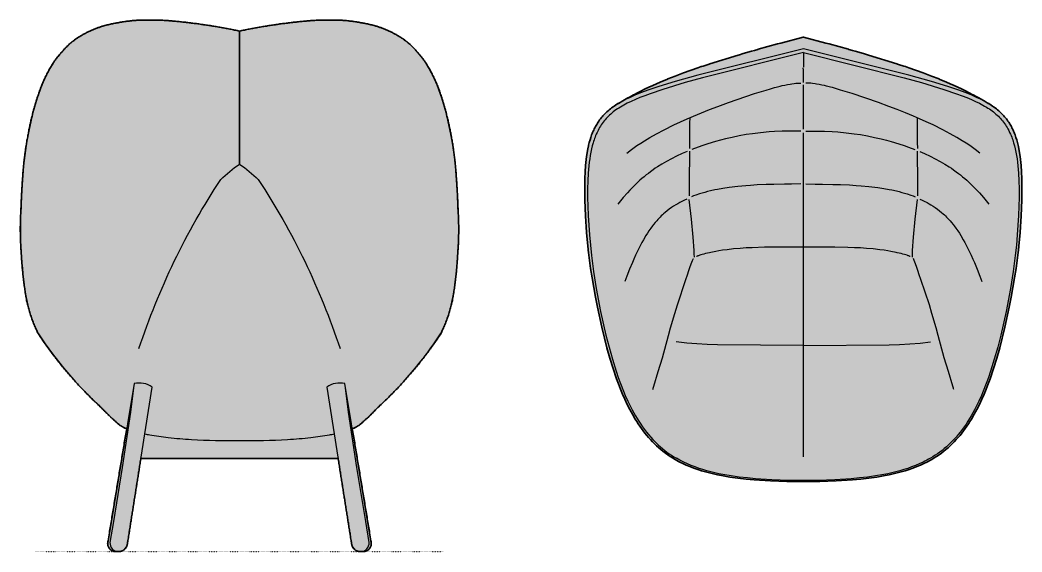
# Model space of a CAD drawing. Header units: millimetres. Extents: x -30 to 1965, y -1345 to 1063.
# Drawn here: x -30 to 1965, y -1345 to -286 of the extents above; entities that cross this region are included whole.
import ezdxf

# ---------------------------------------------------------------- set-up
doc = ezdxf.new("R2010")
doc.units = ezdxf.units.MM
doc.linetypes.add('Dots', pattern=[1, 0, -1])
doc.layers.add('Blocks', color=7, linetype='Continuous')
doc.layers.add('Blocks$Fill', color=7, linetype='Continuous', true_color=0xffffff)
for name, color, linetype, lineweight, true_color in [('Blocks$Inner', 7, 'Continuous', 25, 0x007f00), ('Blocks$Outline', 7, 'Continuous', 35, 0xff3f3f), ('Groud', 7, 'Dots', 25, 0x243775)]:
    doc.layers.add(name, color=color, linetype=linetype, lineweight=lineweight, true_color=true_color)

# ---------------------------------------------------------------- blocks, each defined once
blk = doc.blocks.new('Uchiwa Quilted Lounge Chair Top')
at = {"layer": 'Blocks$Fill'}
blk.add_hatch(color=256, dxfattribs=at).paths.add_polyline_path([(423.4, 460.6), (423.5, 460.6), (423.5, 460.6), (423.6, 460.6), (423.7, 460.6), (423.7, 460.6), (423.8, 460.6), (423.8, 460.6), (423.9, 460.5), (424, 460.5), (468.5, 448.6), (475, 446.8), (513.5, 436.2), (513.9, 436.1), (521, 434), (526.9, 432.4), (543.5, 427.6), (551, 425.4), (553, 424.8), (609.4, 407.3), (611, 406.8), (613, 406.2), (623.2, 402.8), (626, 401.9), (626.6, 401.7), (633.5, 399.3), (662, 389.2), (678.5, 383), (693.5, 377.1), (694.1, 376.8), (708.5, 370.8), (716, 367.5), (723.5, 364.2), (731, 360.7), (738.5, 357.2), (741, 356), (746, 353.5), (753.5, 349.7), (761, 345.8), (761.7, 345.4), (768.5, 341.8), (774.1, 338.7), (776, 337.7), (783.1, 333.6), (791.5, 328.6), (792.6, 328), (797.4, 324.9), (799.8, 323.3), (802.2, 321.7), (805.2, 319.4), (807.7, 317.5), (810.1, 315.6), (812.4, 313.7), (814.5, 311.7), (816.6, 309.7), (818.6, 307.8), (820.6, 305.8), (822.4, 303.8), (824.2, 301.7), (826, 299.7), (827.6, 297.5), (829.2, 295.5), (830.7, 293.3), (832.2, 291.2), (833.6, 289), (835, 286.8), (836.3, 284.6), (837.5, 282.3), (838.7, 280.1), (839.9, 277.8), (841, 275.4), (842, 273.1), (843, 270.7), (844, 268.3), (844.9, 265.8), (845.8, 263.4), (846.6, 260.9), (848.2, 255.8), (849.6, 250.6), (851, 245.3), (851.6, 242.7), (851.7, 242.1), (851.9, 241.2), (851.9, 241.2), (851.9, 241.2), (852, 240.5), (852.1, 240.2), (852.2, 239.9), (852.2, 239.5), (852.3, 239.2), (852.4, 238.5), (852.4, 238.5), (853.9, 230.4), (855, 223), (855.7, 217), (856.9, 204.8), (857.8, 192.1), (858.4, 178.8), (858.7, 165), (858.4, 135.8), (857.2, 104.5), (854.9, 71.4), (851.7, 37.6), (851.7, 37.1), (851.6, 36.5), (851.1, 32), (846.9, 0), (844.1, -18.8), (837.4, -57.3), (833.5, -76.9), (824.8, -117), (814.5, -157.9), (808.7, -178.5), (802.3, -199.1), (795.3, -219.7), (791.5, -230), (787.5, -240.2), (783.2, -250.4), (778.8, -260.5), (774, -270.6), (769, -280.5), (763.7, -290.3), (758, -300), (755.1, -304.8), (752, -309.5), (748.9, -314.2), (745.6, -318.8), (742.3, -323.4), (738.8, -327.8), (735.3, -332.3), (731.6, -336.6), (727.8, -340.8), (723.9, -345), (719.9, -349), (715.8, -353), (711.6, -356.8), (707.2, -360.5), (703, -363.9), (698.2, -367.6), (693.5, -370.9), (688.8, -374.2), (683.9, -377.2), (679, -380.2), (675.4, -382.2), (671.7, -384.2), (668.1, -386), (664.4, -387.9), (656.9, -391.3), (649.3, -394.5), (641.6, -397.5), (633.9, -400.2), (626, -402.7), (618.2, -405), (610.2, -407.1), (602.2, -409), (594.2, -410.8), (586.2, -412.4), (570, -415.2), (553.8, -417.5), (537.6, -419.3), (521.3, -420.8), (488.7, -422.9), (472.4, -423.6), (456.1, -424), (431.6, -424.3), (431.6, -424.3), (431.6, -424.3), (431.6, -424.3), (429.1, -424.3), (426.1, -424.4), (423.5, -424.4), (420.8, -424.4), (417.8, -424.3), (415.4, -424.3), (415.4, -424.3), (390.8, -424), (374.5, -423.6), (358.2, -422.9), (325.6, -420.8), (309.3, -419.3), (293.1, -417.5), (276.9, -415.2), (260.7, -412.4), (252.7, -410.8), (244.7, -409), (236.7, -407.1), (228.8, -405), (220.9, -402.7), (213.1, -400.2), (205.3, -397.5), (197.6, -394.5), (190, -391.3), (182.5, -387.9), (178.9, -386), (175.2, -384.2), (171.6, -382.2), (168, -380.2), (163, -377.2), (158.2, -374.2), (153.4, -370.9), (148.8, -367.6), (143.9, -363.9), (139.7, -360.5), (135.4, -356.8), (131.1, -353), (127, -349), (123, -345), (119.1, -340.8), (115.3, -336.6), (111.7, -332.3), (108.1, -327.8), (104.6, -323.4), (101.3, -318.8), (98.1, -314.2), (94.9, -309.5), (91.9, -304.8), (88.9, -300), (83.3, -290.3), (77.9, -280.5), (72.9, -270.6), (68.2, -260.5), (63.7, -250.4), (59.5, -240.2), (55.5, -230), (51.7, -219.7), (44.6, -199.1), (38.3, -178.5), (32.5, -157.9), (22.2, -117), (13.4, -76.9), (9.5, -57.3), (2.8, -18.8), (0, 0), (-4.1, 32), (-4.7, 36.5), (-4.7, 37.1), (-4.8, 37.6), (-8, 71.4), (-10.3, 104.5), (-11.5, 135.8), (-11.7, 165), (-11.4, 178.8), (-10.9, 192.1), (-10, 204.8), (-8.8, 217), (-8.1, 223), (-7, 230.4), (-5.5, 238.5), (-5.5, 238.5), (-5.4, 239.2), (-5.3, 239.5), (-5.2, 239.9), (-5.2, 240.2), (-5.1, 240.5), (-5, 241.2), (-5, 241.2), (-4.9, 241.2), (-4.8, 242.1), (-4.6, 242.7), (-4, 245.3), (-2.7, 250.6), (-1.3, 255.8), (0.3, 260.9), (1.1, 263.4), (2, 265.8), (2.9, 268.3), (3.9, 270.7), (4.9, 273.1), (6, 275.4), (7.1, 277.8), (8.2, 280.1), (9.4, 282.3), (10.7, 284.6), (12, 286.8), (13.3, 289), (14.7, 291.2), (16.2, 293.3), (17.7, 295.5), (19.3, 297.5), (21, 299.7), (22.7, 301.7), (24.5, 303.8), (26.3, 305.8), (28.3, 307.8), (30.3, 309.7), (32.4, 311.7), (34.6, 313.7), (36.9, 315.6), (39.2, 317.5), (41.7, 319.4), (44.8, 321.7), (47.1, 323.3), (49.5, 324.9), (54.4, 328), (55.4, 328.6), (63.9, 333.6), (71, 337.7), (72.8, 338.7), (78.5, 341.8), (85.2, 345.4), (86, 345.8), (93.5, 349.7), (101, 353.5), (106, 356), (108.5, 357.2), (116, 360.7), (123.5, 364.2), (131, 367.5), (138.5, 370.8), (152.8, 376.8), (153.5, 377.1), (168.5, 383), (184.9, 389.2), (213.5, 399.3), (220.3, 401.7), (221, 401.9), (223.7, 402.8), (233.9, 406.2), (236, 406.8), (237.5, 407.3), (293.9, 424.8), (296, 425.4), (303.5, 427.6), (320.1, 432.4), (326, 434), (333.1, 436.1), (333.5, 436.2), (371.9, 446.8), (378.5, 448.6), (422.9, 460.5), (423, 460.5), (423.1, 460.6), (423.1, 460.6), (423.2, 460.6), (423.3, 460.6), (423.3, 460.6)], flags=0)
at = {"layer": 'Blocks$Inner'}
for points in [[(55.4, 328.6), (63.9, 333.6), (71, 337.7), (72.8, 338.7), (78.5, 341.8), (85.2, 345.4), (86, 345.8), (93.5, 349.7), (101, 353.5), (106, 356), (108.5, 357.2), (116, 360.7), (123.5, 364.2), (131, 367.5), (138.5, 370.8), (152.8, 376.8), (153.5, 377.1), (168.5, 383), (184.9, 389.2), (213.5, 399.3), (220.3, 401.7), (221, 401.9), (223.7, 402.8), (233.9, 406.2), (236, 406.8), (237.5, 407.3), (293.9, 424.8), (296, 425.4), (303.5, 427.6), (320.1, 432.4), (326, 434), (333.1, 436.1), (333.5, 436.2), (371.9, 446.8), (378.5, 448.6), (422.9, 460.5), (423, 460.5), (423.1, 460.6), (423.1, 460.6), (423.2, 460.6), (423.3, 460.6), (423.3, 460.6), (423.4, 460.6), (423.5, 460.6), (423.5, 460.6), (423.6, 460.6), (423.7, 460.6), (423.7, 460.6), (423.8, 460.6), (423.8, 460.6), (423.9, 460.5), (424, 460.5), (468.5, 448.6), (475, 446.8), (513.5, 436.2), (513.9, 436.1), (521, 434), (526.9, 432.4), (543.5, 427.6), (551, 425.4), (553, 424.8), (609.4, 407.3), (611, 406.8), (613, 406.2), (623.2, 402.8), (626, 401.9), (626.6, 401.7), (633.5, 399.3), (662, 389.2), (678.5, 383), (693.5, 377.1), (694.1, 376.8), (708.5, 370.8), (716, 367.5), (723.5, 364.2), (731, 360.7), (738.5, 357.2), (741, 356), (746, 353.5), (753.5, 349.7), (761, 345.8), (761.7, 345.4), (768.5, 341.8), (774.1, 338.7), (776, 337.7), (783.1, 333.6), (791.5, 328.6)], [(423.4, 437.3), (213.5, 385), (168.5, 372.3), (135.6, 362.1), (116.1, 355.5), (99.4, 349.3), (88, 344.7), (77.1, 339.9), (71, 337), (65.1, 334), (59.7, 331.1), (54.4, 328), (49.5, 324.9), (47.1, 323.3), (44.8, 321.7), (41.7, 319.4), (39.2, 317.5), (36.9, 315.6), (34.6, 313.7), (32.4, 311.7), (30.3, 309.7), (28.3, 307.8), (26.3, 305.8), (24.5, 303.8), (22.7, 301.7), (21, 299.7), (19.3, 297.5), (17.7, 295.5), (16.2, 293.3), (14.7, 291.2), (13.3, 289), (12, 286.8), (10.7, 284.6), (9.4, 282.3), (8.2, 280.1), (7.1, 277.8), (6, 275.4), (4.9, 273.1), (3.9, 270.7), (2.9, 268.3), (2, 265.8), (1.1, 263.4), (0.3, 260.9), (-1.3, 255.8), (-2.7, 250.6), (-4, 245.3), (-4.6, 242.7), (-4.8, 242.1), (-4.9, 241.2), (-5, 241.2), (-5, 241.2), (-5.1, 240.5), (-5.2, 240.2), (-5.2, 239.9), (-5.3, 239.5), (-5.4, 239.2), (-5.5, 238.5), (-5.5, 238.5), (-5.5, 238.5), (-7, 230.4), (-8.1, 223), (-8.8, 217), (-10, 204.8), (-10.9, 192.1), (-11.4, 178.8), (-11.7, 165), (-11.5, 135.8), (-10.3, 104.5), (-8, 71.4), (-4.8, 37.6), (-4.7, 37.1), (-4.7, 36.5), (-4.1, 32), (0, 0), (2.8, -18.8), (9.5, -57.3), (13.4, -76.9), (22.2, -117), (32.5, -157.9), (38.3, -178.5), (44.6, -199.1), (51.7, -219.7), (55.5, -230), (59.5, -240.2), (63.7, -250.4), (68.2, -260.5), (72.9, -270.6), (77.9, -280.5), (83.3, -290.3), (88.9, -300), (91.9, -304.8), (94.9, -309.5), (98.1, -314.2), (101.3, -318.8), (104.6, -323.4), (108.1, -327.8), (111.7, -332.3), (115.3, -336.6), (119.1, -340.8), (123, -345), (127, -349), (131.1, -353), (135.4, -356.8), (139.7, -360.5), (143.9, -363.9), (148.8, -367.6), (153.4, -370.9), (158.2, -374.2), (163, -377.2), (168, -380.2), (171.6, -382.2), (175.2, -384.2), (178.9, -386), (182.5, -387.9), (190, -391.3), (197.6, -394.5), (205.3, -397.5), (213.1, -400.2), (220.9, -402.7), (228.8, -405), (236.7, -407.1), (244.7, -409), (252.7, -410.8), (260.7, -412.4), (276.9, -415.2), (293.1, -417.5), (309.3, -419.3), (325.6, -420.8), (358.2, -422.9), (374.5, -423.6), (390.8, -424), (415.4, -424.3), (415.4, -424.3), (417.8, -424.3), (420.8, -424.4), (423.5, -424.4), (426.1, -424.4), (429.1, -424.3), (431.6, -424.3), (431.6, -424.3), (456.1, -424), (472.4, -423.6), (488.7, -422.9), (521.3, -420.8), (537.6, -419.3), (553.8, -417.5), (570, -415.2), (586.2, -412.4), (594.2, -410.8), (602.2, -409), (610.2, -407.1), (618.2, -405), (626, -402.7), (633.9, -400.2), (641.6, -397.5), (649.3, -394.5), (656.9, -391.3), (664.4, -387.9), (668.1, -386), (671.7, -384.2), (675.4, -382.2), (679, -380.2), (683.9, -377.2), (688.8, -374.2), (693.5, -370.9), (698.2, -367.6), (703, -363.9), (707.2, -360.5), (711.6, -356.8), (715.8, -353), (719.9, -349), (723.9, -345), (727.8, -340.8), (731.6, -336.6), (735.3, -332.3), (738.8, -327.8), (742.3, -323.4), (745.6, -318.8), (748.9, -314.2), (752, -309.5), (755.1, -304.8), (758, -300), (763.7, -290.3), (769, -280.5), (774, -270.6), (778.8, -260.5), (783.2, -250.4), (787.5, -240.2), (791.5, -230), (795.3, -219.7), (802.3, -199.1), (808.7, -178.5), (814.5, -157.9), (824.8, -117), (833.5, -76.9), (837.4, -57.3), (844.1, -18.8), (846.9, 0), (851.1, 32), (851.6, 36.5), (851.7, 37.1), (851.7, 37.6), (854.9, 71.4), (857.2, 104.5), (858.4, 135.8), (858.7, 165), (858.4, 178.8), (857.8, 192.1), (856.9, 204.8), (855.7, 217), (855, 223), (853.9, 230.4), (852.4, 238.5), (852.4, 238.5), (852.4, 238.5), (852.3, 239.2), (852.2, 239.5), (852.2, 239.9), (852.1, 240.2), (852, 240.5), (851.9, 241.2), (851.9, 241.2), (851.9, 241.2), (851.7, 242.1), (851.6, 242.7), (851, 245.3), (849.6, 250.6), (848.2, 255.8), (846.6, 260.9), (845.8, 263.4), (844.9, 265.8), (844, 268.3), (843, 270.7), (842, 273.1), (841, 275.4), (839.9, 277.8), (838.7, 280.1), (837.5, 282.3), (836.3, 284.6), (835, 286.8), (833.6, 289), (832.2, 291.2), (830.7, 293.3), (829.2, 295.5), (827.6, 297.5), (826, 299.7), (824.2, 301.7), (822.4, 303.8), (820.6, 305.8), (818.6, 307.8), (816.6, 309.7), (814.5, 311.7), (812.4, 313.7), (810.1, 315.6), (807.7, 317.5), (805.2, 319.4), (802.2, 321.7), (799.8, 323.3), (797.4, 324.9), (792.6, 328), (787.2, 331.1), (781.8, 334), (775.9, 337), (769.8, 339.9), (759, 344.7), (747.5, 349.3), (730.9, 355.5), (711.4, 362.1), (678.5, 372.3), (633.5, 385), (423.6, 437.3)], [(423.4, 429.8), (222.8, 379.7), (188.4, 370.1), (144, 356.5), (118.5, 347.8), (107.6, 343.8), (97.8, 340), (89, 336.3), (80.7, 332.6), (73, 328.9), (69.5, 327.1), (65.9, 325.2), (62.5, 323.2), (59.1, 321.2), (56.1, 319.3), (53.3, 317.4), (50.4, 315.5), (47.6, 313.5), (45.1, 311.5), (42.6, 309.5), (40.1, 307.3), (37.6, 305.1), (35.2, 302.9), (33, 300.6), (30.9, 298.3), (28.8, 295.9), (26.9, 293.6), (25, 291.2), (23.1, 288.6), (21.2, 285.9), (19.5, 283.1), (17.8, 280.4), (16.2, 277.6), (14.7, 274.7), (12.8, 270.9), (11.1, 267.1), (9.9, 264.3), (8.8, 261.5), (7.7, 258.7), (6.7, 255.8), (5.7, 252.9), (4.8, 249.9), (3.2, 243.9), (1.7, 237.8), (0.3, 231.4), (-0.9, 224.9), (-1.9, 218.2), (-2.8, 211.4), (-3.6, 204.4), (-4.3, 197.1), (-4.9, 189.7), (-5.7, 174.4), (-6, 158.3), (-6.1, 141.4), (-5.7, 123.8), (-5, 105.5), (-2.5, 66.9), (-0.6, 46.4), (1.6, 25.9), (5.9, -6.3), (11.2, -39.6), (19.9, -85.4), (30.5, -132.6), (36.6, -156.5), (43.3, -180.6), (50.8, -204.7), (54.9, -216.8), (59.2, -228.8), (65.2, -244.1), (65.4, -244.5), (68.9, -252.6), (74.2, -264.4), (79.9, -276), (82.9, -281.7), (86, -287.4), (89.2, -293.1), (92.6, -298.7), (96, -304.2), (99.6, -309.7), (103.3, -315.1), (107.2, -320.4), (111.2, -325.6), (115.3, -330.7), (119.6, -335.7), (124, -340.5), (125.1, -341.7), (126.7, -343.4), (130.6, -347.3), (134.6, -351.2), (138.8, -355), (143, -358.6), (147.4, -362.2), (151.8, -365.6), (156.4, -368.8), (161, -372), (165.8, -375), (170.6, -377.9)], [(423.5, 429.8), (423.5, 428.8), (423.5, 400.6)], [(423.6, 429.8), (624.1, 379.7), (658.5, 370.1), (703, 356.5), (728.5, 347.8), (739.3, 343.8), (749.2, 340), (758, 336.3), (766.2, 332.6), (773.9, 328.9), (777.5, 327.1), (781, 325.2), (784.4, 323.2), (787.9, 321.2), (790.8, 319.3), (793.7, 317.4), (796.5, 315.5), (799.3, 313.5), (801.8, 311.5), (804.3, 309.5), (806.9, 307.3), (809.4, 305.1), (811.7, 302.9), (814, 300.6), (816.1, 298.3), (818.1, 295.9), (820.1, 293.6), (821.9, 291.2), (823.9, 288.6), (825.7, 285.9), (827.5, 283.1), (829.1, 280.4), (830.7, 277.6), (832.3, 274.7), (834.1, 270.9), (835.9, 267.1), (837.1, 264.3), (838.2, 261.5), (839.2, 258.7), (840.2, 255.8), (841.2, 252.9), (842.1, 249.9), (843.8, 243.9), (845.3, 237.8), (846.6, 231.4), (847.8, 224.9), (848.9, 218.2), (849.8, 211.4), (850.6, 204.4), (851.2, 197.1), (851.8, 189.7), (852.6, 174.4), (853, 158.3), (853, 141.4), (852.7, 123.8), (852, 105.5), (849.4, 66.9), (847.6, 46.4), (845.3, 25.9), (841.1, -6.3), (835.8, -39.6), (827, -85.4), (816.4, -132.6), (810.4, -156.5), (803.6, -180.6), (796.1, -204.7), (792, -216.8), (787.7, -228.8), (781.7, -244.1), (781.5, -244.5), (778.1, -252.6), (772.7, -264.4), (767, -276), (764, -281.7), (760.9, -287.4), (757.7, -293.1), (754.4, -298.7), (750.9, -304.2), (747.3, -309.7), (743.6, -315.1), (739.8, -320.4), (735.8, -325.6), (731.6, -330.7), (727.4, -335.7), (722.9, -340.5), (721.8, -341.7), (720.3, -343.4), (716.3, -347.3), (712.3, -351.2), (708.2, -355), (703.9, -358.6), (699.6, -362.2), (695.1, -365.6), (690.6, -368.8), (685.9, -372), (681.2, -375), (676.3, -377.9)], [(423.5, 369.9), (423.4, 395.5), (423.3, 398.9), (423.3, 399.3)], [(71.8, 229.6), (81.5, 236.9), (92.2, 244.4), (99.6, 249.3), (107.2, 254.1), (118.1, 260.8), (131.1, 268.2), (146.2, 276.2), (165.4, 285.8), (178.9, 292.1), (192.4, 298.1), (204.5, 303.3), (220.5, 309.8), (236.4, 316.1), (253.5, 322.6), (274.1, 330.1), (326.4, 347.9), (340.4, 352.4), (349.2, 355.1), (357.8, 357.6), (365.7, 359.9), (369.4, 360.9), (377.6, 363), (381.2, 363.9), (386.5, 365.1), (392.1, 366.2), (397.1, 367.1), (400.3, 367.6), (405.1, 368.2), (408.3, 368.5), (410.8, 368.7), (416.1, 368.9), (418.4, 369)], [(423.5, 277), (423.5, 365.3)], [(775.1, 229.6), (765.4, 236.9), (754.7, 244.4), (747.3, 249.3), (739.8, 254.1), (728.8, 260.8), (715.8, 268.2), (700.8, 276.2), (681.6, 285.8), (668.1, 292.1), (654.6, 298.1), (642.4, 303.3), (626.5, 309.8), (610.5, 316.1), (593.4, 322.6), (572.9, 330.1), (520.5, 347.9), (506.5, 352.4), (497.7, 355.1), (489.1, 357.6), (481.2, 359.9), (477.6, 360.9), (469.3, 363), (465.7, 363.9), (460.4, 365.1), (454.9, 366.2), (449.8, 367.1), (446.7, 367.6), (441.9, 368.2), (438.6, 368.5), (436.2, 368.7), (430.9, 368.9), (428.5, 369)], [(197.2, 299.8), (197.1, 289.3), (196.9, 276.7), (196.8, 263), (196.6, 251.5), (196.5, 238.6)], [(649.7, 299.8), (649.9, 289.3), (650, 276.7), (650.2, 263), (650.3, 251.5), (650.4, 238.6)], [(418.4, 273.5), (411.1, 273.5), (399.9, 273.4), (381.4, 273), (366.2, 272.3), (355.1, 271.6), (338.2, 270.1), (322.5, 268.2), (309.7, 266.3), (295.6, 263.8), (281.7, 260.9), (268.5, 257.9), (258.2, 255.2), (248.5, 252.5), (233.6, 248), (223, 244.6), (214.1, 241.5), (201.2, 236.7)], [(423.5, -375.3), (423.5, -369.4), (423.5, 12.2), (423.5, 15.2), (423.5, 16.8), (423.5, 40.1), (423.5, 40.6), (423.5, 43.5), (423.5, 164.4), (423.5, 171.4), (423.5, 171.4), (423.5, 171.4), (423.5, 171.4), (423.5, 171.4), (423.5, 270.1)], [(428.5, 273.5), (435.8, 273.5), (447.1, 273.4), (465.5, 273), (480.7, 272.3), (491.9, 271.6), (508.7, 270.1), (524.5, 268.2), (537.2, 266.3), (551.3, 263.8), (565.3, 260.9), (578.4, 257.9), (588.7, 255.2), (598.5, 252.5), (613.4, 248), (623.9, 244.6), (632.9, 241.5), (645.7, 236.7)], [(191.9, 232.8), (182.1, 228.5), (171.2, 223.5), (160.8, 218.3), (150.8, 212.9), (142, 207.8), (133, 202.2), (128.7, 199.3), (124.4, 196.3), (119.2, 192.6), (114.9, 189.3), (110.6, 186), (106.4, 182.6), (102.2, 179.1), (98, 175.4), (93.9, 171.7), (88.5, 166.5), (83.2, 161.2), (78.1, 155.9), (73.1, 150.5), (65, 141.1), (59.6, 134.4), (54.3, 127.7)], [(196.8, 233.3), (196.2, 170.3), (196.1, 156.6), (196, 144.2)], [(650.2, 233.3), (650.7, 170.3), (650.8, 156.6), (650.9, 144.2)], [(655, 232.8), (664.8, 228.5), (675.7, 223.5), (686.1, 218.3), (696.1, 212.9), (704.9, 207.8), (713.9, 202.2), (718.3, 199.3), (722.6, 196.3), (727.7, 192.6), (732.1, 189.3), (736.3, 186), (740.6, 182.6), (744.7, 179.1), (748.9, 175.4), (753, 171.7), (758.5, 166.5), (763.8, 161.2), (768.8, 155.9), (773.8, 150.5), (781.9, 141.1), (787.4, 134.4), (792.6, 127.7)], [(418.4, 168.1), (399.7, 168), (385.7, 167.9), (364.7, 167.4), (349.6, 166.9), (331.4, 166.1), (318.3, 165.3), (308.7, 164.6), (293.1, 163.2), (275.5, 161.1), (263.3, 159.2), (252.4, 157.3), (247.3, 156.3), (238.3, 154.3), (232.7, 152.9), (227.1, 151.4), (221.8, 149.9), (216.6, 148.3), (209.3, 145.8), (205, 144.3), (200.8, 142.7)], [(428.5, 168.1), (447.2, 168), (461.3, 167.9), (482.2, 167.4), (497.3, 166.9), (515.6, 166.1), (528.6, 165.3), (538.3, 164.6), (553.9, 163.2), (571.4, 161.1), (583.6, 159.2), (594.5, 157.3), (599.6, 156.3), (608.6, 154.3), (614.2, 152.9), (619.8, 151.4), (625.1, 149.9), (630.4, 148.3), (637.7, 145.8), (641.9, 144.3), (646.1, 142.7)], [(191.6, 138.1), (186.9, 135.9), (182.9, 134), (177.2, 131), (173.4, 128.9), (169.6, 126.7), (165.2, 124), (161, 121.1), (156.6, 117.9), (152.3, 114.7), (148.6, 111.6), (144.9, 108.4), (142.8, 106.4), (140.6, 104.4), (138.5, 102.3), (136.4, 100.1), (133.9, 97.6), (131.6, 94.9), (128.4, 91.3), (125.4, 87.6), (123.4, 85), (119.6, 79.9), (116, 74.7), (112.9, 70.1), (110, 65.5), (105, 57.1), (102.1, 51.7), (99.2, 46.3), (95.1, 38.3), (89.3, 26.1), (85.9, 18.5), (83, 11.9), (77.5, -1.6), (72, -15.6), (68.1, -26.1)], [(206.5, 22.7), (206.3, 28.8), (206, 35.8), (204.4, 62.3), (200.9, 98.2), (196, 137.5)], [(640.4, 22.7), (640.6, 28.8), (640.9, 35.8), (642.5, 62.3), (646, 98.2), (650.9, 137.5)], [(655.3, 138.1), (660.1, 135.9), (664.1, 134), (669.7, 131), (673.6, 128.9), (677.3, 126.7), (681.7, 124), (686, 121.1), (690.4, 117.9), (694.6, 114.7), (698.4, 111.6), (702, 108.4), (704.2, 106.4), (706.3, 104.4), (708.5, 102.3), (710.6, 100.1), (713, 97.6), (715.4, 94.9), (718.5, 91.3), (721.5, 87.6), (723.5, 85), (727.3, 79.9), (731, 74.7), (734, 70.1), (736.9, 65.5), (741.9, 57.1), (744.9, 51.7), (747.8, 46.3), (751.8, 38.3), (757.6, 26.1), (761, 18.5), (763.9, 11.9), (769.4, -1.6), (774.9, -15.6), (778.9, -26.1)], [(-5.2, 41), (-5.2, 41), (-5.2, 41), (-4.9, 38.8), (-4.8, 37.7)], [(423.5, 42.1), (418.4, 42.1), (389.5, 42.6), (346.4, 42.3), (321.4, 41.3), (309.8, 40.7), (297.9, 39.9), (284.7, 38.7), (271.5, 37.3), (262.6, 36.1), (255, 35), (249.1, 34), (239, 32), (236.5, 31.4), (228.7, 29.6), (225.3, 28.6), (222.2, 27.8), (219.2, 26.8), (217.1, 26.1), (216.1, 25.8), (214.8, 25.4), (213.6, 24.9), (212.3, 24.3), (211.6, 24.1), (210.9, 23.7)], [(636, 23.7), (635.4, 24.1), (634.7, 24.3), (633.3, 24.9), (632.1, 25.4), (630.8, 25.8), (629.8, 26.1), (627.7, 26.8), (624.7, 27.8), (621.6, 28.6), (618.2, 29.6), (610.5, 31.4), (607.9, 32), (597.9, 34), (591.9, 35), (584.4, 36.1), (575.4, 37.3), (562.3, 38.7), (549.1, 39.9), (537.2, 40.7), (525.5, 41.3), (511.8, 41.9), (485.9, 42.5), (457.5, 42.6), (428.5, 42.1), (423.5, 42.1)], [(852.1, 41), (852.1, 41), (852.1, 41), (851.9, 38.8), (851.7, 37.7)], [(124.1, -241.1), (124.4, -239.6), (124.7, -238), (125.1, -236.3), (125.6, -234.5), (134.3, -205.2), (142.9, -177.7), (154.9, -133.3), (159.1, -118.5), (167.5, -89.7), (172.6, -72.7), (189.3, -21.8), (192.6, -12.4), (195.7, -3.8), (197.7, 1.9), (200.4, 8.9), (203, 15.9), (204.5, 19.9), (204.5, 19.9), (204.5, 19.9), (204.5, 19.9), (204.5, 19.9), (204.5, 19.9), (204.5, 19.9), (204.5, 19.9)], [(722.8, -241.1), (722.6, -239.6), (722.2, -238), (721.8, -236.3), (721.3, -234.5), (712.6, -205.2), (704, -177.7), (692, -133.3), (687.9, -118.5), (679.5, -89.7), (674.3, -72.7), (657.6, -21.8), (654.3, -12.4), (651.3, -3.8), (649.2, 1.9), (646.6, 8.9), (643.9, 15.9), (642.4, 19.9), (642.4, 19.9), (642.4, 19.9), (642.4, 19.9), (642.4, 19.9), (642.4, 19.9), (642.4, 19.9), (642.4, 19.9)], [(423.5, -153.3), (252.7, -152.2), (232.1, -151.3), (211.7, -150.1), (191.2, -148.5), (170.3, -146.4)], [(423.5, -153.3), (594.3, -152.2), (614.8, -151.3), (635.2, -150.1), (655.7, -148.5), (676.6, -146.4)], [(676.3, -377.9), (672.7, -379.9), (669.1, -381.9), (665.5, -383.8), (661.8, -385.6), (654.3, -389), (646.7, -392.2), (639, -395.2), (631.3, -397.9), (623.4, -400.4), (615.5, -402.7), (607.6, -404.8), (599.6, -406.7), (591.6, -408.5), (583.6, -410.1), (567.4, -412.9), (551.2, -415.2), (535, -417.1), (518.7, -418.6), (486.1, -420.7), (469.8, -421.3), (453.5, -421.8), (429, -422.1), (393.5, -421.8), (377.2, -421.3), (360.8, -420.7), (328.2, -418.6), (312, -417.1), (295.7, -415.2), (279.5, -412.9), (263.4, -410.1), (255.3, -408.5), (247.3, -406.7), (239.3, -404.8), (231.4, -402.7), (223.5, -400.4), (215.7, -397.9), (207.9, -395.2), (200.2, -392.2), (192.6, -389), (185.2, -385.6), (181.5, -383.8), (177.8, -381.9), (174.2, -379.9), (170.6, -377.9)]]:
    blk.add_lwpolyline(points, dxfattribs=at)
at = {"layer": 'Blocks$Outline'}
for points in [[(378.5, 448.6), (422.9, 460.5)], [(422.9, 460.5), (423, 460.5)], [(423, 460.5), (423.1, 460.6)], [(423.1, 460.6), (423.1, 460.6)], [(423.1, 460.6), (423.2, 460.6)], [(423.2, 460.6), (423.3, 460.6)], [(423.3, 460.6), (423.3, 460.6)], [(423.3, 460.6), (423.4, 460.6)], [(423.4, 460.6), (423.5, 460.6)], [(423.5, 460.6), (423.5, 460.6)], [(423.5, 460.6), (423.6, 460.6)], [(423.6, 460.6), (423.7, 460.6)], [(423.7, 460.6), (423.7, 460.6)], [(423.7, 460.6), (423.8, 460.6)], [(423.8, 460.6), (423.8, 460.6)], [(423.8, 460.6), (423.9, 460.5)], [(423.9, 460.5), (424, 460.5)], [(424, 460.5), (468.5, 448.6)], [(333.5, 436.2), (371.9, 446.8)], [(371.9, 446.8), (378.5, 448.6)], [(468.5, 448.6), (475, 446.8)], [(475, 446.8), (513.5, 436.2)], [(237.5, 407.3), (293.9, 424.8)], [(293.9, 424.8), (296, 425.4)], [(296, 425.4), (303.5, 427.6)], [(303.5, 427.6), (320.1, 432.4)], [(320.1, 432.4), (326, 434)], [(326, 434), (333.1, 436.1)], [(333.1, 436.1), (333.5, 436.2)], [(513.5, 436.2), (513.9, 436.1)], [(513.9, 436.1), (521, 434)], [(521, 434), (526.9, 432.4)], [(526.9, 432.4), (543.5, 427.6)], [(543.5, 427.6), (551, 425.4)], [(551, 425.4), (553, 424.8)], [(553, 424.8), (609.4, 407.3)], [(184.9, 389.2), (213.5, 399.3)], [(213.5, 399.3), (220.3, 401.7)], [(220.3, 401.7), (221, 401.9)], [(221, 401.9), (223.7, 402.8)], [(223.7, 402.8), (233.9, 406.2)], [(233.9, 406.2), (236, 406.8)], [(236, 406.8), (237.5, 407.3)], [(609.4, 407.3), (611, 406.8)], [(611, 406.8), (613, 406.2)], [(613, 406.2), (623.2, 402.8)], [(623.2, 402.8), (626, 401.9)], [(626, 401.9), (626.6, 401.7)], [(626.6, 401.7), (633.5, 399.3)], [(633.5, 399.3), (662, 389.2)], [(153.5, 377.1), (168.5, 383)], [(168.5, 383), (184.9, 389.2)], [(662, 389.2), (678.5, 383)], [(678.5, 383), (693.5, 377.1)], [(108.5, 357.2), (116, 360.7)], [(116, 360.7), (123.5, 364.2)], [(123.5, 364.2), (131, 367.5)], [(131, 367.5), (138.5, 370.8)], [(138.5, 370.8), (152.8, 376.8)], [(152.8, 376.8), (153.5, 377.1)], [(693.5, 377.1), (694.1, 376.8)], [(694.1, 376.8), (708.5, 370.8)], [(708.5, 370.8), (716, 367.5)], [(716, 367.5), (723.5, 364.2)], [(723.5, 364.2), (731, 360.7)], [(731, 360.7), (738.5, 357.2)], [(72.8, 338.7), (78.5, 341.8)], [(78.5, 341.8), (85.2, 345.4)], [(85.2, 345.4), (86, 345.8)], [(86, 345.8), (93.5, 349.7)], [(93.5, 349.7), (101, 353.5)], [(101, 353.5), (106, 356)], [(106, 356), (108.5, 357.2)], [(738.5, 357.2), (741, 356)], [(741, 356), (746, 353.5)], [(746, 353.5), (753.5, 349.7)], [(753.5, 349.7), (761, 345.8)], [(761, 345.8), (761.7, 345.4)], [(761.7, 345.4), (768.5, 341.8)], [(768.5, 341.8), (774.1, 338.7)], [(39.2, 317.5), (41.7, 319.4)], [(41.7, 319.4), (44.8, 321.7)], [(44.8, 321.7), (47.1, 323.3)], [(47.1, 323.3), (49.5, 324.9)], [(49.5, 324.9), (54.4, 328)], [(54.4, 328), (55.4, 328.6)], [(55.4, 328.6), (63.9, 333.6)], [(63.9, 333.6), (71, 337.7)], [(71, 337.7), (72.8, 338.7)], [(774.1, 338.7), (776, 337.7)], [(776, 337.7), (783.1, 333.6)], [(783.1, 333.6), (791.5, 328.6)], [(791.5, 328.6), (792.6, 328)], [(792.6, 328), (797.4, 324.9)], [(797.4, 324.9), (799.8, 323.3)], [(799.8, 323.3), (802.2, 321.7)], [(802.2, 321.7), (805.2, 319.4)], [(805.2, 319.4), (807.7, 317.5)], [(19.3, 297.5), (21, 299.7)], [(21, 299.7), (22.7, 301.7)], [(22.7, 301.7), (24.5, 303.8)], [(24.5, 303.8), (26.3, 305.8)], [(26.3, 305.8), (28.3, 307.8)], [(28.3, 307.8), (30.3, 309.7)], [(30.3, 309.7), (32.4, 311.7)], [(32.4, 311.7), (34.6, 313.7)], [(34.6, 313.7), (36.9, 315.6)], [(36.9, 315.6), (39.2, 317.5)], [(807.7, 317.5), (810.1, 315.6)], [(810.1, 315.6), (812.4, 313.7)], [(812.4, 313.7), (814.5, 311.7)], [(814.5, 311.7), (816.6, 309.7)], [(816.6, 309.7), (818.6, 307.8)], [(818.6, 307.8), (820.6, 305.8)], [(820.6, 305.8), (822.4, 303.8)], [(822.4, 303.8), (824.2, 301.7)], [(824.2, 301.7), (826, 299.7)], [(826, 299.7), (827.6, 297.5)], [(7.1, 277.8), (8.2, 280.1)], [(8.2, 280.1), (9.4, 282.3)], [(9.4, 282.3), (10.7, 284.6)], [(10.7, 284.6), (12, 286.8)], [(12, 286.8), (13.3, 289)], [(13.3, 289), (14.7, 291.2)], [(14.7, 291.2), (16.2, 293.3)], [(16.2, 293.3), (17.7, 295.5)], [(17.7, 295.5), (19.3, 297.5)], [(827.6, 297.5), (829.2, 295.5)], [(829.2, 295.5), (830.7, 293.3)], [(830.7, 293.3), (832.2, 291.2)], [(832.2, 291.2), (833.6, 289)], [(833.6, 289), (835, 286.8)], [(835, 286.8), (836.3, 284.6)], [(836.3, 284.6), (837.5, 282.3)], [(837.5, 282.3), (838.7, 280.1)], [(838.7, 280.1), (839.9, 277.8)], [(-1.3, 255.8), (0.3, 260.9)], [(0.3, 260.9), (1.1, 263.4)], [(1.1, 263.4), (2, 265.8)], [(2, 265.8), (2.9, 268.3)], [(2.9, 268.3), (3.9, 270.7)], [(3.9, 270.7), (4.9, 273.1)], [(4.9, 273.1), (6, 275.4)], [(6, 275.4), (7.1, 277.8)], [(839.9, 277.8), (841, 275.4)], [(841, 275.4), (842, 273.1)], [(842, 273.1), (843, 270.7)], [(843, 270.7), (844, 268.3)], [(844, 268.3), (844.9, 265.8)], [(844.9, 265.8), (845.8, 263.4)], [(845.8, 263.4), (846.6, 260.9)], [(846.6, 260.9), (848.2, 255.8)], [(-5.4, 239.2), (-5.3, 239.5)], [(-5.3, 239.5), (-5.2, 239.9)], [(-5.2, 240.2), (-5.1, 240.5)], [(-5.2, 239.9), (-5.2, 240.2)], [(-5.1, 240.5), (-5, 241.2)], [(-5, 241.2), (-5, 241.2)], [(-5, 241.2), (-4.9, 241.2)], [(-4.9, 241.2), (-4.8, 242.1)], [(-4.8, 242.1), (-4.6, 242.7)], [(-4.6, 242.7), (-4, 245.3)], [(-4, 245.3), (-2.7, 250.6)], [(-2.7, 250.6), (-1.3, 255.8)], [(848.2, 255.8), (849.6, 250.6)], [(849.6, 250.6), (851, 245.3)], [(851, 245.3), (851.6, 242.7)], [(851.6, 242.7), (851.7, 242.1)], [(851.7, 242.1), (851.9, 241.2)], [(851.9, 241.2), (851.9, 241.2)], [(851.9, 241.2), (851.9, 241.2)], [(851.9, 241.2), (852, 240.5)], [(852, 240.5), (852.1, 240.2)], [(852.1, 240.2), (852.2, 239.9)], [(852.2, 239.9), (852.2, 239.5)], [(852.2, 239.5), (852.3, 239.2)], [(-8.8, 217), (-8.1, 223)], [(-8.1, 223), (-7, 230.4)], [(-7, 230.4), (-5.5, 238.5)], [(-5.5, 238.5), (-5.4, 239.2)], [(-5.5, 238.5), (-5.5, 238.5)], [(852.3, 239.2), (852.4, 238.5)], [(852.4, 238.5), (852.4, 238.5)], [(852.4, 238.5), (853.9, 230.4)], [(853.9, 230.4), (855, 223)], [(855, 223), (855.7, 217)], [(-10.9, 192.1), (-10, 204.8)], [(-10, 204.8), (-8.8, 217)], [(855.7, 217), (856.9, 204.8)], [(856.9, 204.8), (857.8, 192.1)], [(-11.4, 178.8), (-10.9, 192.1)], [(857.8, 192.1), (858.4, 178.8)], [(-11.7, 165), (-11.4, 178.8)], [(-11.5, 135.8), (-11.7, 165)], [(858.4, 178.8), (858.7, 165)], [(858.7, 165), (858.4, 135.8)], [(-10.3, 104.5), (-11.5, 135.8)], [(858.4, 135.8), (857.2, 104.5)], [(-8, 71.4), (-10.3, 104.5)], [(857.2, 104.5), (854.9, 71.4)], [(-4.8, 37.6), (-8, 71.4)], [(854.9, 71.4), (851.7, 37.6)], [(-4.7, 37.1), (-4.8, 37.6)], [(-4.7, 36.5), (-4.7, 37.1)], [(-4.1, 32), (-4.7, 36.5)], [(0, 0), (-4.1, 32)], [(851.1, 32), (846.9, 0)], [(851.6, 36.5), (851.1, 32)], [(851.7, 37.1), (851.6, 36.5)], [(851.7, 37.6), (851.7, 37.1)], [(2.8, -18.8), (0, 0)], [(846.9, 0), (844.1, -18.8)], [(9.5, -57.3), (2.8, -18.8)], [(844.1, -18.8), (837.4, -57.3)], [(13.4, -76.9), (9.5, -57.3)], [(837.4, -57.3), (833.5, -76.9)], [(22.2, -117), (13.4, -76.9)], [(833.5, -76.9), (824.8, -117)], [(32.5, -157.9), (22.2, -117)], [(824.8, -117), (814.5, -157.9)], [(38.3, -178.5), (32.5, -157.9)], [(814.5, -157.9), (808.7, -178.5)], [(44.6, -199.1), (38.3, -178.5)], [(808.7, -178.5), (802.3, -199.1)], [(51.7, -219.7), (44.6, -199.1)], [(802.3, -199.1), (795.3, -219.7)], [(55.5, -230), (51.7, -219.7)], [(59.5, -240.2), (55.5, -230)], [(791.5, -230), (787.5, -240.2)], [(795.3, -219.7), (791.5, -230)], [(63.7, -250.4), (59.5, -240.2)], [(68.2, -260.5), (63.7, -250.4)], [(783.2, -250.4), (778.8, -260.5)], [(787.5, -240.2), (783.2, -250.4)], [(72.9, -270.6), (68.2, -260.5)], [(77.9, -280.5), (72.9, -270.6)], [(774, -270.6), (769, -280.5)], [(778.8, -260.5), (774, -270.6)], [(83.3, -290.3), (77.9, -280.5)], [(88.9, -300), (83.3, -290.3)], [(763.7, -290.3), (758, -300)], [(769, -280.5), (763.7, -290.3)], [(91.9, -304.8), (88.9, -300)], [(94.9, -309.5), (91.9, -304.8)], [(98.1, -314.2), (94.9, -309.5)], [(101.3, -318.8), (98.1, -314.2)], [(104.6, -323.4), (101.3, -318.8)], [(745.6, -318.8), (742.3, -323.4)], [(748.9, -314.2), (745.6, -318.8)], [(752, -309.5), (748.9, -314.2)], [(755.1, -304.8), (752, -309.5)], [(758, -300), (755.1, -304.8)], [(108.1, -327.8), (104.6, -323.4)], [(111.7, -332.3), (108.1, -327.8)], [(115.3, -336.6), (111.7, -332.3)], [(119.1, -340.8), (115.3, -336.6)], [(731.6, -336.6), (727.8, -340.8)], [(735.3, -332.3), (731.6, -336.6)], [(738.8, -327.8), (735.3, -332.3)], [(742.3, -323.4), (738.8, -327.8)], [(123, -345), (119.1, -340.8)], [(127, -349), (123, -345)], [(131.1, -353), (127, -349)], [(135.4, -356.8), (131.1, -353)], [(139.7, -360.5), (135.4, -356.8)], [(711.6, -356.8), (707.2, -360.5)], [(715.8, -353), (711.6, -356.8)], [(719.9, -349), (715.8, -353)], [(723.9, -345), (719.9, -349)], [(727.8, -340.8), (723.9, -345)], [(143.9, -363.9), (139.7, -360.5)], [(148.8, -367.6), (143.9, -363.9)], [(153.4, -370.9), (148.8, -367.6)], [(158.2, -374.2), (153.4, -370.9)], [(163, -377.2), (158.2, -374.2)], [(168, -380.2), (163, -377.2)], [(683.9, -377.2), (679, -380.2)], [(688.8, -374.2), (683.9, -377.2)], [(693.5, -370.9), (688.8, -374.2)], [(698.2, -367.6), (693.5, -370.9)], [(703, -363.9), (698.2, -367.6)], [(707.2, -360.5), (703, -363.9)], [(171.6, -382.2), (168, -380.2)], [(175.2, -384.2), (171.6, -382.2)], [(178.9, -386), (175.2, -384.2)], [(182.5, -387.9), (178.9, -386)], [(190, -391.3), (182.5, -387.9)], [(197.6, -394.5), (190, -391.3)], [(205.3, -397.5), (197.6, -394.5)], [(213.1, -400.2), (205.3, -397.5)], [(641.6, -397.5), (633.9, -400.2)], [(649.3, -394.5), (641.6, -397.5)], [(656.9, -391.3), (649.3, -394.5)], [(664.4, -387.9), (656.9, -391.3)], [(668.1, -386), (664.4, -387.9)], [(671.7, -384.2), (668.1, -386)], [(675.4, -382.2), (671.7, -384.2)], [(679, -380.2), (675.4, -382.2)], [(220.9, -402.7), (213.1, -400.2)], [(228.8, -405), (220.9, -402.7)], [(236.7, -407.1), (228.8, -405)], [(244.7, -409), (236.7, -407.1)], [(252.7, -410.8), (244.7, -409)], [(260.7, -412.4), (252.7, -410.8)], [(276.9, -415.2), (260.7, -412.4)], [(293.1, -417.5), (276.9, -415.2)], [(309.3, -419.3), (293.1, -417.5)], [(553.8, -417.5), (537.6, -419.3)], [(570, -415.2), (553.8, -417.5)], [(586.2, -412.4), (570, -415.2)], [(594.2, -410.8), (586.2, -412.4)], [(602.2, -409), (594.2, -410.8)], [(610.2, -407.1), (602.2, -409)], [(618.2, -405), (610.2, -407.1)], [(626, -402.7), (618.2, -405)], [(633.9, -400.2), (626, -402.7)], [(325.6, -420.8), (309.3, -419.3)], [(358.2, -422.9), (325.6, -420.8)], [(374.5, -423.6), (358.2, -422.9)], [(390.8, -424), (374.5, -423.6)], [(415.4, -424.3), (390.8, -424)], [(417.8, -424.3), (415.4, -424.3)], [(415.4, -424.3), (415.4, -424.3)], [(420.8, -424.4), (417.8, -424.3)], [(423.5, -424.4), (420.8, -424.4)], [(426.1, -424.4), (423.5, -424.4)], [(429.1, -424.3), (426.1, -424.4)], [(431.6, -424.3), (429.1, -424.3)], [(456.1, -424), (431.6, -424.3)], [(431.6, -424.3), (431.6, -424.3)], [(431.6, -424.3), (431.6, -424.3)], [(431.6, -424.3), (431.6, -424.3)], [(472.4, -423.6), (456.1, -424)], [(488.7, -422.9), (472.4, -423.6)], [(521.3, -420.8), (488.7, -422.9)], [(537.6, -419.3), (521.3, -420.8)]]:
    blk.add_lwpolyline(points, dxfattribs=at)
blk = doc.blocks.new('Uchiwa Quilted Lounge Chair Back')
at = {"layer": 'Blocks$Fill'}
blk.add_hatch(color=256, dxfattribs=at).paths.add_polyline_path([(631.6, 244.2), (633.3, 245), (635, 245.8), (636.7, 246.6), (638.3, 247.4), (639.9, 248.2), (641.6, 249.1), (643.2, 250.1), (644.7, 251), (654.6, 259.5), (664.2, 268.3), (673.5, 277.3), (682.5, 286.6), (700, 303.1), (717.1, 320.2), (733.5, 337.8), (749.5, 356), (764.9, 374.6), (779.7, 393.6), (793.8, 413.1), (807.4, 433), (809.6, 437.5), (811.7, 442), (813.8, 446.6), (815.8, 451.2), (817.7, 455.9), (819.5, 460.6), (821.2, 465.3), (822.8, 470.1), (824.3, 474.9), (825.8, 479.7), (827.1, 484.5), (828.4, 489.4), (829.6, 494.3), (830.6, 499.2), (831.6, 504.1), (832.5, 509), (835.8, 530.8), (838.4, 552.6), (840.3, 574.5), (841.7, 596.5), (842.3, 606.5), (842.9, 616.4), (843.2, 626.4), (843.4, 636.4), (843.4, 646.4), (843.2, 656.4), (842.8, 666.3), (842.3, 676.3), (840.8, 712.3), (838.4, 748.2), (836.9, 768.2), (834.7, 788.1), (831.8, 807.9), (828.3, 827.6), (824.7, 846), (820.6, 864.3), (815.8, 882.5), (810.4, 900.5), (807.4, 909.8), (804.2, 919), (800.6, 928.2), (796.7, 937.2), (792.6, 946), (788.1, 954.8), (783.4, 963.3), (778.4, 971.7), (775.1, 976.4), (771.8, 981), (768.3, 985.4), (764.7, 989.8), (761, 994.1), (757.2, 998.3), (753.3, 1002.4), (749.3, 1006.4), (746.6, 1008.9), (743.8, 1011.3), (741, 1013.6), (738.1, 1015.9), (735.2, 1018.1), (732.2, 1020.3), (729.2, 1022.3), (726.1, 1024.3), (720.4, 1027.7), (714.5, 1031), (708.6, 1034), (702.5, 1036.9), (696.3, 1039.5), (690.1, 1042), (683.8, 1044.2), (677.4, 1046.2), (668.8, 1048.4), (660.1, 1050.3), (651.4, 1052), (642.6, 1053.5), (633.8, 1054.9), (624.9, 1056), (616.1, 1056.9), (607.2, 1057.6), (564.4, 1057.6), (544.6, 1056.1), (524.8, 1054.3), (505.1, 1052.1), (485.3, 1049.5), (465.7, 1046.6), (446, 1043.3), (426.5, 1039.7), (407, 1035.8), (387.6, 1039.7), (368, 1043.3), (348.4, 1046.6), (328.7, 1049.5), (309, 1052.1), (289.2, 1054.3), (269.4, 1056.1), (249.6, 1057.6), (206.9, 1057.6), (198, 1056.9), (189.1, 1056), (180.3, 1054.9), (171.5, 1053.5), (162.7, 1052), (153.9, 1050.3), (145.2, 1048.4), (136.6, 1046.2), (130.2, 1044.2), (123.9, 1042), (117.7, 1039.5), (111.5, 1036.9), (105.5, 1034), (99.5, 1031), (93.6, 1027.7), (87.9, 1024.3), (84.8, 1022.3), (81.8, 1020.3), (78.8, 1018.1), (75.9, 1015.9), (73, 1013.6), (70.2, 1011.3), (67.5, 1008.9), (64.8, 1006.4), (60.7, 1002.4), (56.8, 998.3), (53, 994.1), (49.3, 989.8), (45.7, 985.4), (42.3, 981), (38.9, 976.4), (35.7, 971.7), (30.7, 963.3), (25.9, 954.8), (21.5, 946), (17.3, 937.2), (13.5, 928.2), (9.9, 919), (6.6, 909.8), (3.7, 900.5), (-1.7, 882.5), (-6.5, 864.3), (-10.7, 846), (-14.2, 827.6), (-17.8, 807.9), (-20.6, 788.1), (-22.9, 768.2), (-24.4, 748.2), (-26.7, 712.3), (-28.3, 676.3), (-28.8, 666.3), (-29.1, 656.4), (-29.3, 646.4), (-29.3, 636.4), (-29.2, 626.4), (-28.8, 616.4), (-28.3, 606.5), (-27.6, 596.5), (-26.3, 574.5), (-24.3, 552.6), (-21.7, 530.8), (-18.5, 509), (-17.6, 504.1), (-16.6, 499.2), (-15.5, 494.3), (-14.3, 489.4), (-13.1, 484.5), (-11.7, 479.7), (-10.3, 474.9), (-8.8, 470.1), (-7.1, 465.3), (-5.4, 460.6), (-3.6, 455.9), (-1.7, 451.2), (0.2, 446.6), (2.3, 442), (4.4, 437.5), (6.7, 433), (20.2, 413.1), (34.4, 393.6), (49.2, 374.6), (64.5, 356), (80.5, 337.8), (97, 320.2), (114, 303.1), (131.5, 286.6), (140.6, 277.3), (149.9, 268.3), (159.5, 259.5), (169.3, 251), (170.9, 250.1), (172.5, 249.1), (174.1, 248.2), (175.7, 247.4), (177.4, 246.6), (179, 245.8), (180.7, 245), (182.4, 244.2), (144.6, 17), (144.6, 16.6), (144.6, 16.2), (144.6, 15.7), (144.6, 15.3), (144.6, 14.8), (144.6, 14.4), (144.6, 13.9), (144.7, 13.5), (144.8, 13), (144.9, 12.6), (145, 12.1), (145.1, 11.7), (145.2, 11.2), (145.3, 10.8), (145.5, 10.4), (145.6, 9.9), (145.8, 9.5), (146, 9.1), (146.2, 8.7), (146.4, 8.2), (146.6, 7.8), (146.8, 7.4), (147.1, 7.1), (147.3, 6.7), (147.6, 6.3), (147.9, 5.9), (148.2, 5.6), (148.4, 5.2), (148.7, 4.9), (149, 4.6), (149.4, 4.3), (149.7, 4), (150, 3.7), (150.3, 3.4), (150.7, 3.1), (151, 2.9), (151.4, 2.6), (151.8, 2.3), (152.2, 2.1), (152.6, 1.9), (153, 1.6), (153.4, 1.4), (153.8, 1.2), (154.2, 1.1), (154.6, 0.9), (155, 0.7), (155.5, 0.6), (155.9, 0.4), (156.4, 0.3), (156.8, 0.2), (157.3, 0.1), (157.7, 0), (158.2, -0.1), (158.6, -0.1), (159.1, -0.2), (159.5, -0.2), (160, -0.2), (160.4, -0.2), (160.9, -0.2), (161.3, -0.2), (161.8, -0.2), (162.2, -0.1), (162.7, -0.1), (163.1, 0), (163.6, -0.1), (164, -0.2), (164.5, -0.2), (164.9, -0.3), (165.3, -0.3), (165.7, -0.3), (166.1, -0.3), (166.5, -0.3), (166.9, -0.3), (167.2, -0.3), (167.6, -0.3), (168, -0.3), (168.4, -0.2), (168.8, -0.2), (169.2, -0.1), (169.6, 0), (170, 0), (170.4, 0.1), (170.8, 0.2), (171.2, 0.3), (171.6, 0.5), (172, 0.6), (172.4, 0.7), (172.8, 0.9), (173.2, 1), (173.6, 1.2), (174, 1.4), (174.4, 1.6), (174.8, 1.8), (175.1, 2), (175.5, 2.2), (175.9, 2.4), (176.2, 2.7), (176.6, 2.9), (177, 3.2), (177.3, 3.4), (177.6, 3.7), (178, 4), (178.3, 4.3), (178.6, 4.6), (178.9, 4.9), (179.2, 5.2), (179.5, 5.5), (179.8, 5.8), (180.1, 6.2), (180.3, 6.5), (180.6, 6.8), (180.8, 7.2), (181.1, 7.5), (181.3, 7.9), (181.5, 8.3), (181.7, 8.6), (181.9, 9), (182.1, 9.4), (182.3, 9.7), (182.4, 10.1), (182.6, 10.5), (182.8, 10.9), (182.9, 11.2), (183, 11.6), (183.1, 12), (183.3, 12.4), (183.4, 12.7), (183.5, 13.1), (183.5, 13.5), (183.6, 13.9), (183.7, 14.2), (183.7, 14.6), (210.7, 185.2), (210.7, 185.2), (603.3, 185.2), (603.3, 185.2), (630.3, 14.6), (630.4, 14.2), (630.4, 13.9), (630.5, 13.5), (630.6, 13.1), (630.7, 12.7), (630.8, 12.4), (630.9, 12), (631, 11.6), (631.2, 11.2), (631.3, 10.9), (631.4, 10.5), (631.6, 10.1), (631.8, 9.7), (631.9, 9.4), (632.1, 9), (632.3, 8.6), (632.5, 8.3), (632.8, 7.9), (633, 7.5), (633.2, 7.2), (633.5, 6.8), (633.7, 6.5), (634, 6.2), (634.3, 5.8), (634.5, 5.5), (634.8, 5.2), (635.1, 4.9), (635.4, 4.6), (635.8, 4.3), (636.1, 4), (636.4, 3.7), (636.7, 3.4), (637.1, 3.2), (637.4, 2.9), (637.8, 2.7), (638.2, 2.4), (638.5, 2.2), (638.9, 2), (639.3, 1.8), (639.7, 1.6), (640, 1.4), (640.4, 1.2), (640.8, 1), (641.2, 0.9), (641.6, 0.7), (642, 0.6), (642.4, 0.5), (642.8, 0.3), (643.2, 0.2), (643.6, 0.1), (644, 0), (644.4, 0), (644.8, -0.1), (645.2, -0.2), (645.6, -0.2), (646, -0.3), (646.4, -0.3), (646.8, -0.3), (647.2, -0.3), (647.6, -0.3), (648, -0.3), (648.3, -0.3), (648.7, -0.3), (649.1, -0.3), (649.6, -0.2), (650, -0.2), (650.5, -0.1), (650.9, 0), (651.4, -0.1), (651.8, -0.1), (652.3, -0.2), (652.7, -0.2), (653.1, -0.2), (653.6, -0.2), (654.1, -0.2), (654.5, -0.2), (655, -0.2), (655.4, -0.1), (655.9, -0.1), (656.3, 0), (656.8, 0.1), (657.2, 0.2), (657.7, 0.3), (658.1, 0.4), (658.6, 0.6), (659, 0.7), (659.4, 0.9), (659.9, 1.1), (660.3, 1.2), (660.7, 1.4), (661.1, 1.6), (661.5, 1.9), (661.9, 2.1), (662.3, 2.3), (662.6, 2.6), (663, 2.9), (663.4, 3.1), (663.7, 3.4), (664, 3.7), (664.4, 4), (664.7, 4.3), (665, 4.6), (665.3, 4.9), (665.6, 5.2), (665.9, 5.6), (666.2, 5.9), (666.4, 6.3), (666.7, 6.7), (667, 7.1), (667.2, 7.4), (667.4, 7.8), (667.7, 8.2), (667.9, 8.7), (668.1, 9.1), (668.2, 9.5), (668.4, 9.9), (668.6, 10.4), (668.7, 10.8), (668.9, 11.2), (669, 11.7), (669.1, 12.1), (669.2, 12.6), (669.3, 13), (669.3, 13.5), (669.4, 13.9), (669.4, 14.4), (669.5, 14.8), (669.5, 15.3), (669.5, 15.7), (669.5, 16.2), (669.5, 16.6), (669.4, 17)], flags=0)
at = {"layer": 'Blocks$Inner'}
for p, q in [((249.6, 1057.6), (206.9, 1057.6)), ((607.2, 1057.6), (564.4, 1057.6)), ((407, 1035.8), (407, 771.1)), ((407, 1035.8), (407, 771.1)), ((407, 771.1), (407, 1035.8)), ((197.3, 334.1), (144.6, 17)), ((183.7, 14.6), (233.2, 327.3)), ((580.8, 327.3), (630.3, 14.6)), ((669.4, 17), (616.7, 334.1))]:
    blk.add_line(p, q, dxfattribs=at)
for points in [[(195.9, 325.7), (189.8, 277.2), (173.3, 167.1), (155.9, 59.5), (149, 17.7)], [(665, 17.7), (658.2, 59.5), (640.8, 167.1), (624.3, 277.2), (618.1, 325.7)], [(603.3, 185.2), (407, 185.2), (210.7, 185.2)]]:
    blk.add_lwpolyline(points, dxfattribs=at)
for centre, radius, start, end in [((232.6, 676.4), 382.1, 93.8579, 104.5473), ((177.7, -38.8), 1098.8, 77.9512, 86.2457), ((636.4, -38.8), 1098.8, 93.7543, 102.0488), ((581.5, 676.4), 382.1, 75.4527, 86.1421), ((195.8, 849.5), 205.4, 106.7471, 121.6835), ((618.2, 849.5), 205.4, 58.3165, 73.2529), ((169.7, 894.5), 153.4, 122.2286, 133.1721), ((644.3, 894.5), 153.4, 46.8279, 57.7714), ((218.8, 847.8), 221.1, 134.1594, 145.9097), ((595.3, 847.8), 221.1, 34.0903, 45.8406), ((286.4, 816.4), 294.9, 148.2137, 163.4366), ((527.7, 816.4), 294.9, 16.5634, 31.7863), ((519.4, 735.1), 541.6, 162.2224, 170.1665), ((294.6, 735.1), 541.6, 9.8335, 17.7776), ((568.5, 712.5), 594, 168.8295, 176.5566), ((245.6, 712.5), 594, 3.4434, 11.1705), ((1525.9, 628.7), 1554.9, 175.5911, 178.2448), ((-711.9, 628.7), 1554.9, 1.7552, 4.4089), ((541.8, 641), 571.1, 176.4611, 184.472), ((272.3, 641), 571.1, 355.528, 3.5389), ((717.5, 630.2), 745.8, 182.5875, 189.3515), ((96.6, 630.2), 745.8, 350.6485, 357.4125), ((245.2, 554.1), 267.5, 189.6991, 206.8991), ((568.8, 554.1), 267.5, 333.1009, 350.3009), ((656.5, 860.8), 778, 213.3566, 227.5642), ((157.6, 860.8), 778, 312.4358, 326.6434), ((207.6, 289.9), 45.3, 55.5813, 103.0932), ((606.4, 289.9), 45.3, 76.9068, 124.4187), ((451.3, 588), 439.4, 223.3048, 230.0801), ((362.8, 588), 439.4, 309.9199, 316.6952), ((221, 334.9), 98.6, 238.3789, 246.9562), ((593.1, 334.9), 98.6, 293.0438, 301.6211), ((261.3, 447.6), 218, 258.6702, 261.272), ((412.9, 1382.9), 1165.6, 260.8822, 262.7149), ((657.2, 4631.1), 4421.9, 264.9128, 265.5124), ((398.7, 1942.6), 1722, 267.0865, 270.2762), ((415.3, 1942.6), 1722, 269.7238, 272.9135), ((156.9, 4631.1), 4421.9, 274.4876, 275.0872), ((401.2, 1382.9), 1165.6, 277.2851, 279.1178), ((552.8, 447.6), 218, 278.728, 281.3298), ((160.4, 15.7), 15.9, 175.0449, 279.6563), ((166.5, 17.1), 17.5, 178.2484, 351.7262), ((647.6, 17.1), 17.5, 188.2738, 1.7516), ((653.6, 15.7), 15.9, 260.3437, 4.9551)]:
    blk.add_arc(centre, radius, start, end, dxfattribs=at)
at = {"layer": 'Blocks$Inner', "extrusion": (0, 0, -1)}
for centre, radius, start, end in [((-590.1, 510.1), 318.8, 46.2398, 54.9549), ((-223.9, 510.1), 318.8, 125.0451, 133.7602), ((-1554.6, -40), 1418.9, 18.2273, 33.365), ((740.6, -40), 1418.9, 146.635, 161.7727)]:
    blk.add_arc(centre, radius, start, end, dxfattribs=at)
at = {"layer": 'Blocks$Outline'}
blk.add_lwpolyline([(210.7, 185.2), (407, 185.2), (603.3, 185.2)], dxfattribs=at)
for points, weights, knots in [([(407, 1035.8), (329.1, 1052.4), (249.6, 1057.6), (228.2, 1057.6), (206.9, 1057.6), (171.2, 1055.2), (136.6, 1046.2), (110.8, 1038.5), (87.9, 1024.3), (75.5, 1016.5), (64.8, 1006.4), (48.4, 990.6), (35.7, 971.7), (14.9, 938.2), (3.7, 900.5), (-7.8, 864.7), (-14.2, 827.6), (-22, 788.2), (-24.4, 748.2), (-27.2, 712.3), (-28.3, 676.3), (-30.7, 636.4), (-27.6, 596.5), (-25.6, 552.5), (-18.5, 509), (-11.6, 469.1), (6.7, 433), (60, 352.1), (131.5, 286.6), (149.4, 267.7), (169.3, 251), (175.6, 247.1), (182.4, 244.2)], [1, 0.997381503944, 1, 1, 1, 0.995652386069, 1, 0.991517254149, 1, 0.995443282917, 1, 0.994747271457, 1, 0.991189113497, 1, 0.997597956141, 1, 0.997727301257, 1, 0.999731880225, 1, 0.997557430786, 1, 0.998258387153, 1, 0.98875637676, 1, 0.992323747432, 1, 0.998252574949, 1, 0.997199993897, 1], [313.16762, 313.16762, 313.16762, 472.236939, 472.236939, 514.972404, 514.972404, 586.251456, 586.251456, 639.80044, 639.80044, 669.100343, 669.100343, 714.437336, 714.437336, 792.796531, 792.796531, 867.889129, 867.889129, 947.992118, 947.992118, 1020.007361, 1020.007361, 1099.861592, 1099.861592, 1187.91157, 1187.91157, 1268.212867, 1268.212867, 1461.130255, 1461.130255, 1513.087932, 1513.087932, 1527.841273, 1527.841273, 1527.841273]), ([(631.6, 244.2), (638.4, 247.1), (644.7, 251), (664.7, 267.7), (682.5, 286.6), (754.1, 352.1), (807.4, 433), (825.7, 469.1), (832.5, 509), (839.7, 552.5), (841.7, 596.5), (844.8, 636.4), (842.3, 676.3), (841.2, 712.3), (838.4, 748.2), (836, 788.2), (828.3, 827.6), (821.8, 864.7), (810.4, 900.5), (799.1, 938.2), (778.4, 971.7), (765.6, 990.6), (749.3, 1006.4), (738.6, 1016.5), (726.1, 1024.3), (703.2, 1038.5), (677.4, 1046.2), (642.8, 1055.2), (607.2, 1057.6), (585.8, 1057.6), (564.4, 1057.6), (484.9, 1052.4), (407, 1035.8)], [1, 0.997199993897, 1, 0.998252574949, 1, 0.992323747432, 1, 0.98875637676, 1, 0.998258387153, 1, 0.997557430786, 1, 0.999731880225, 1, 0.997727301257, 1, 0.997597956141, 1, 0.991189113497, 1, 0.994747271457, 1, 0.995443282917, 1, 0.99151725415, 1, 0.995652386069, 1, 1, 1, 0.997381503944, 1], [0, 0, 0, 14.753341, 14.753341, 66.711018, 66.711018, 259.628406, 259.628406, 339.929703, 339.929703, 427.979681, 427.979681, 507.833912, 507.833912, 579.849156, 579.849156, 659.952144, 659.952144, 735.044742, 735.044742, 813.403937, 813.403937, 858.74093, 858.74093, 888.040833, 888.040833, 941.589817, 941.589817, 1012.868869, 1012.868869, 1055.604334, 1055.604334, 1214.673654, 1214.673654, 1214.673654]), ([(182.4, 244.2), (163.5, 130.6), (144.6, 17), (143.9, 9.3), (149.7, 4), (155.4, -1.3), (163.1, 0)], [1, 1, 1, 0.897621441461, 1, 0.897639552371, 0.999963784588], [760.872868, 760.872868, 760.872868, 991.204747, 991.204747, 1005.708471, 1005.708471, 1020.20963, 1020.20963, 1020.20963]), ([(650.9, 0), (658.6, -1.3), (664.4, 4), (670.1, 9.3), (669.4, 17), (650.5, 130.6), (631.6, 244.2)], [0.999963784588, 0.897639552371, 1, 0.897621441461, 1, 1, 1], [0.002566, 0.002566, 0.002566, 14.503724, 14.503724, 29.007448, 29.007448, 259.339328, 259.339328, 259.339328]), ([(163.1, 0), (164, -0.2), (164.9, -0.3), (181.4, -1.7), (183.7, 14.6), (197.2, 99.9), (210.7, 185.2), (210.7, 185.2)], [0.961597513789, 0.979216913589, 1, 0.726940918125, 1, 1, 1, 1], [287.168713, 287.168713, 287.168713, 289.179405, 289.179405, 315.596933, 315.596933, 488.338704, 488.338827, 488.338827, 488.338827]), ([(603.3, 185.2), (603.3, 185.2), (616.8, 99.9), (630.3, 14.6), (632.7, -1.7), (649.1, -0.3), (650, -0.2), (650.9, 0)], [1, 1, 1, 1, 0.726940918125, 1, 0.979216913589, 0.96159751379], [531.873369, 531.873369, 531.873369, 531.873491, 704.615263, 704.615263, 731.03279, 731.03279, 733.043482, 733.043482, 733.043482])]:
    blk.add_rational_spline(points, weights, degree=2, knots=knots, dxfattribs=at)

msp = doc.modelspace()

# ---------------------------------------------------------------- linework, layer by layer
at = {"layer": 'Groud'}
msp.add_lwpolyline([(0, -1343.9), (814, -1343.9)], dxfattribs=at)

# ---------------------------------------------------------------- block references
at = {"layer": 'Blocks'}
for name, p in [('Uchiwa Quilted Lounge Chair Back', (0, -1343.9)), ('Uchiwa Quilted Lounge Chair Top', (1106.1, -780.6))]:
    msp.add_blockref(name, p, dxfattribs=at)

doc.saveas('drawing.dxf')
